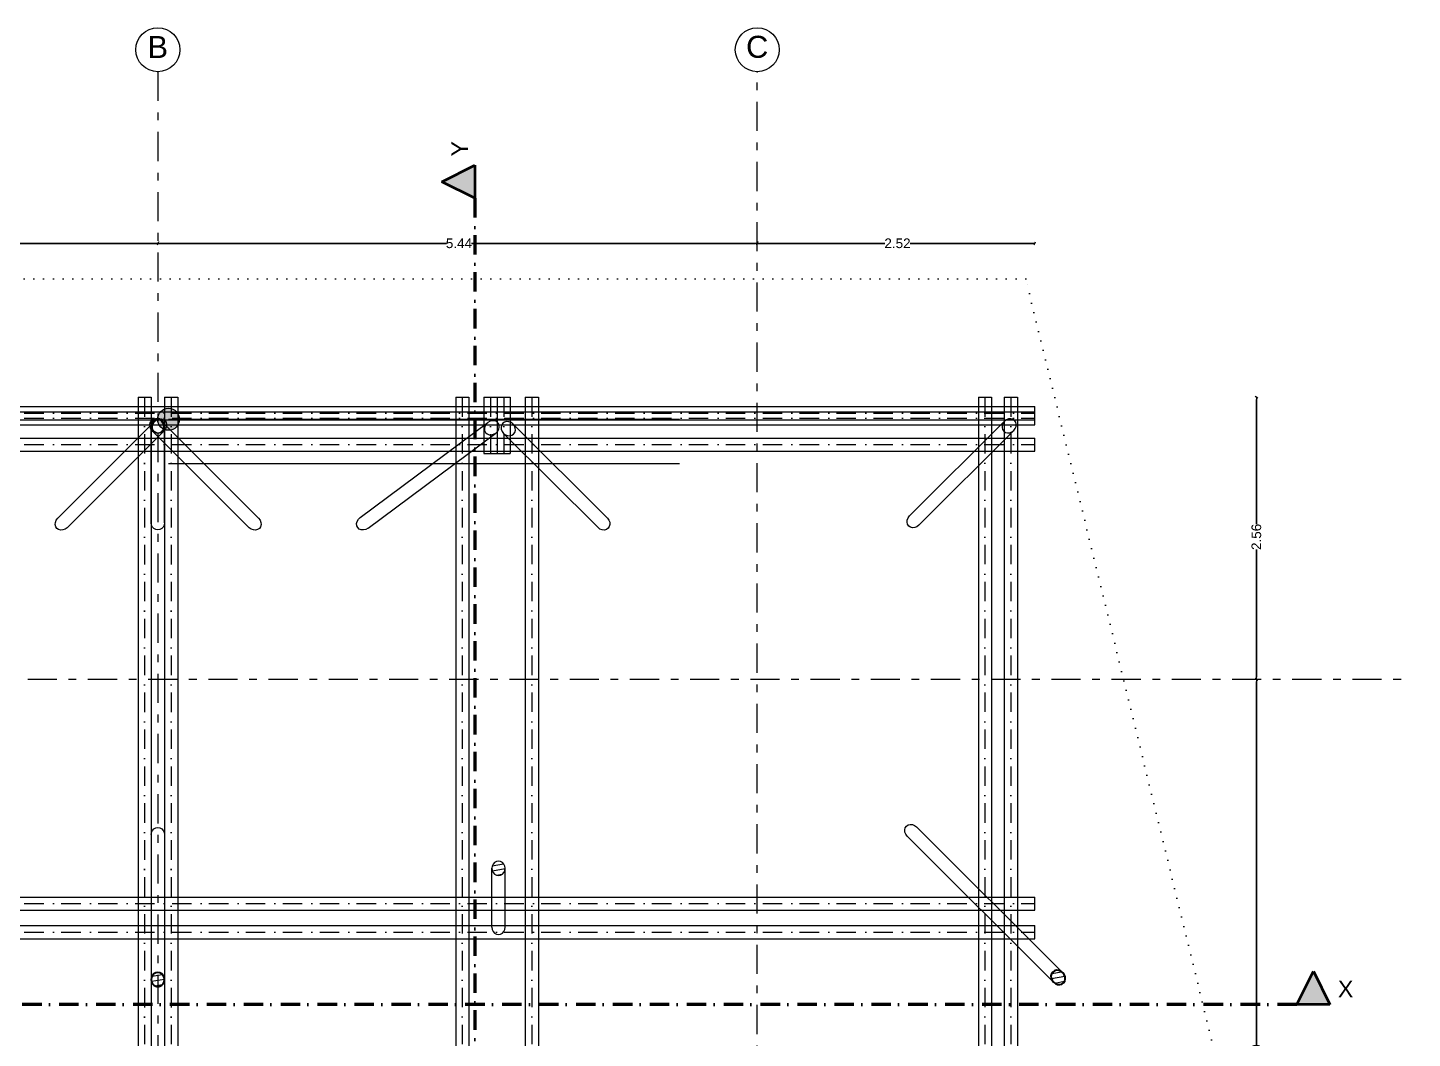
# Model space of a CAD drawing. Header units: millimetres. Extents: x -71878 to 121433, y -67383 to 83273.
# Drawn here: x 101535 to 114108, y -17262 to -8083 of the extents above; entities that cross this region are included whole.
import ezdxf

# ---------------------------------------------------------------- set-up
doc = ezdxf.new("R2010")
doc.units = ezdxf.units.MM
doc.header["$MEASUREMENT"] = 0
doc.set_wipeout_variables(frame=1)
for name, pattern in [('Dense Dotted', [88.194442, 0, -88.194442]), ('Dot & Dashed', [335.138881, 176.388884, -88.194442, 0, -70.555556]), ('Double Dashed', [546.805537, 264.583325, -105.833328, 70.555556, -105.833328]), ('Wipeout_Contour', [1000, 0, -1000])]:
    doc.linetypes.add(name, pattern=pattern)
for name, color, linetype, lineweight in [('ACOTACIONES', 7, 'Continuous', 9), ('COLUMNAS_Pluma_Nº__1', 7, 'Continuous', 0), ('COLUMNAS_Pluma_Nº__6', 255, 'Continuous', 0), ('COLUMNAS_Pluma_Nº__81', 7, 'Continuous', 30), ('CORTES_Pluma_Nº__1', 7, 'Continuous', 0), ('CORTES_Pluma_Nº__101', 7, 'Continuous', 40), ('CORTES_Pluma_Nº__121', 7, 'Continuous', 50), ('EJES_Pluma_Nº__21', 7, 'Continuous', 5), ('SANITARIAS_Pluma_Nº__61', 7, 'Continuous', 20), ('Vigas_Pluma_Nº__21', 7, 'Continuous', 5)]:
    doc.layers.add(name, color=color, linetype=linetype, lineweight=lineweight)
for name, color, linetype in [('COLUMNAS', 7, 'Continuous'), ('CORTES', 7, 'Continuous'), ('SANITARIAS', 7, 'Continuous')]:
    doc.layers.add(name, color=color, linetype=linetype)
for name, color, linetype, lineweight, true_color in [('COLUMNAS_Pluma_Nº__3', 7, 'Continuous', 0, 0x646464), ('Gradas_Pluma_Nº__2', 7, 'Continuous', 0, 0x323232), ('Vigas_Pluma_Nº__24', 7, 'Continuous', 5, 0x969696)]:
    doc.layers.add(name, color=color, linetype=linetype, lineweight=lineweight, true_color=true_color)
doc.styles.add('Estilo_Generado_1', font='swiss.ttf')
doc.styles.add('Estilo_Generado_2', font='Arial.ttf')
doc.styles.add('Estilo_Generado_3', font='swissb.ttf')
doc.dimstyles.new('Estilo_Generado__1', dxfattribs={"dimtxt": 87.5, "dimasz": 19, "dimexe": 0.18, "dimexo": 0, "dimgap": 0.09, "dimtad": 0, "dimlfac": 0.001, "dimzin": 0, "dimdsep": 46, "dimtxsty": 'Estilo_Generado_2', "dimblk": 'ARROWHEAD_2', "dimblk1": 'ARROWHEAD_2', "dimblk2": 'ARROWHEAD_2', "dimcen": 0.09, "dimse1": 1, "dimse2": 1, "dimclrd": 7, "dimclre": 7, "dimclrt": 7, "dimadec": 0, "dimazin": 0, "dimtfac": 1, "dimtmove": 0, "dimatfit": 3, "dimfxl": 1, "dimtolj": 1, "dimtzin": 0, "dimarcsym": 0})
doc.dimstyles.new('Estilo_Generado__2', dxfattribs={"dimtxt": 87.5, "dimasz": 19, "dimexe": 0.18, "dimexo": 0, "dimgap": 0.09, "dimtad": 0, "dimlfac": 0.001, "dimzin": 0, "dimdsep": 46, "dimtxsty": 'Estilo_Generado_2', "dimblk": 'ARROWHEAD_2', "dimblk1": 'ARROWHEAD_2', "dimblk2": 'ARROWHEAD_2', "dimcen": 0.09, "dimse1": 1, "dimse2": 1, "dimclrd": 7, "dimclre": 7, "dimclrt": 7, "dimadec": 0, "dimazin": 0, "dimtfac": 1, "dimtmove": 0, "dimatfit": 3, "dimfxl": 1, "dimtolj": 1, "dimtzin": 0, "dimarcsym": 0})
pattern_1 = [(10, (67552.546, -19095.84), (-7.81417, 44.31635), [])]

# ---------------------------------------------------------------- blocks, each defined once
blk = doc.blocks.new('Línea_1_4', base_point=(43045, 8733))
at = {"layer": 'SANITARIAS_Pluma_Nº__61', "linetype": 'Dense Dotted'}
blk.add_line((43045, 8733), (27149, 8733), dxfattribs=at)
blk = doc.blocks.new('ARROWHEAD_2')
at = {"color": 0, "linetype": 'Continuous', "lineweight": 0}
for p, q in [((0, 0), (-1, 0)), ((-0.38, -0.66), (0.38, 0.66))]:
    blk.add_line(p, q, dxfattribs=at)
blk = doc.blocks.new('*D646')
at = {"layer": 'ACOTACIONES', "color": 7, "linetype": 'Continuous', "lineweight": -2, "transparency": 16777216}
for p, q in [((97293, -10042), (99895, -10042)), ((102698, -10042), (100121, -10042))]:
    blk.add_line(p, q, dxfattribs=at)
at = {"layer": 'Defpoints', "color": 0, "linetype": 'Continuous', "transparency": 16777216}
for p in [(102717, -10042), (97274, -11525), (102717, -11525)]:
    blk.add_point(p, dxfattribs=at)
at = {"layer": 'ACOTACIONES', "color": 7, "linetype": 'Continuous', "lineweight": -2, "transparency": 16777216, "xscale": 19, "yscale": 19, "zscale": 19, "rotation": 180}
blk.add_blockref('ARROWHEAD_2', (97274, -10042), dxfattribs=at)
at = {"layer": 'ACOTACIONES', "color": 7, "linetype": 'Continuous', "lineweight": -2, "transparency": 16777216, "xscale": 19, "yscale": 19, "zscale": 19}
blk.add_blockref('ARROWHEAD_2', (102717, -10042), dxfattribs=at)
at = {"layer": 'ACOTACIONES', "color": 7, "linetype": 'Continuous', "transparency": 16777216, "insert": (100008, -10042), "char_height": 87.5, "attachment_point": 5, "style": 'Estilo_Generado_2'}
blk.add_mtext('\\A1;5.44', dxfattribs=at)
blk = doc.blocks.new('*D647')
at = {"layer": 'ACOTACIONES', "color": 7, "linetype": 'Continuous', "lineweight": -2, "transparency": 16777216}
for p, q in [((102736, -10042), (105338, -10042)), ((108141, -10042), (105564, -10042))]:
    blk.add_line(p, q, dxfattribs=at)
at = {"layer": 'Defpoints', "color": 0, "linetype": 'Continuous', "transparency": 16777216}
for p in [(108160, -10042), (102717, -11525), (108160, -11525)]:
    blk.add_point(p, dxfattribs=at)
at = {"layer": 'ACOTACIONES', "color": 7, "linetype": 'Continuous', "lineweight": -2, "transparency": 16777216, "xscale": 19, "yscale": 19, "zscale": 19, "rotation": 180}
blk.add_blockref('ARROWHEAD_2', (102717, -10042), dxfattribs=at)
at = {"layer": 'ACOTACIONES', "color": 7, "linetype": 'Continuous', "lineweight": -2, "transparency": 16777216, "xscale": 19, "yscale": 19, "zscale": 19}
blk.add_blockref('ARROWHEAD_2', (108160, -10042), dxfattribs=at)
at = {"layer": 'ACOTACIONES', "color": 7, "linetype": 'Continuous', "transparency": 16777216, "insert": (105451, -10042), "char_height": 87.5, "attachment_point": 5, "style": 'Estilo_Generado_2'}
blk.add_mtext('\\A1;5.44', dxfattribs=at)
blk = doc.blocks.new('*D648')
at = {"layer": 'ACOTACIONES', "color": 7, "linetype": 'Continuous', "lineweight": -2, "transparency": 16777216}
for p, q in [((108179, -10042), (109318, -10042)), ((110661, -10042), (109547, -10042))]:
    blk.add_line(p, q, dxfattribs=at)
at = {"layer": 'Defpoints', "color": 0, "linetype": 'Continuous', "transparency": 16777216}
for p in [(110680, -10042), (108160, -11525), (110680, -11525)]:
    blk.add_point(p, dxfattribs=at)
at = {"layer": 'ACOTACIONES', "color": 7, "linetype": 'Continuous', "lineweight": -2, "transparency": 16777216, "xscale": 19, "yscale": 19, "zscale": 19, "rotation": 180}
blk.add_blockref('ARROWHEAD_2', (108160, -10042), dxfattribs=at)
at = {"layer": 'ACOTACIONES', "color": 7, "linetype": 'Continuous', "lineweight": -2, "transparency": 16777216, "xscale": 19, "yscale": 19, "zscale": 19}
blk.add_blockref('ARROWHEAD_2', (110680, -10042), dxfattribs=at)
at = {"layer": 'ACOTACIONES', "color": 7, "linetype": 'Continuous', "transparency": 16777216, "insert": (109433, -10042), "char_height": 87.5, "attachment_point": 5, "style": 'Estilo_Generado_2'}
blk.add_mtext('\\A1;2.52', dxfattribs=at)
blk = doc.blocks.new('*D650')
at = {"layer": 'ACOTACIONES', "color": 7, "linetype": 'Continuous', "lineweight": -2, "transparency": 16777216}
for p, q in [((112692, -14020), (112692, -17320)), ((112692, -20874), (112692, -17549))]:
    blk.add_line(p, q, dxfattribs=at)
at = {"layer": 'Defpoints', "color": 0, "linetype": 'Continuous', "transparency": 16777216}
for p in [(110523, -14001), (112692, -14001), (110523, -20893)]:
    blk.add_point(p, dxfattribs=at)
at = {"layer": 'ACOTACIONES', "color": 7, "linetype": 'Continuous', "lineweight": -2, "transparency": 16777216, "xscale": 19, "yscale": 19, "zscale": 19}
for p, rotation in [((112692, -14001), 90), ((112692, -20893), 270)]:
    blk.add_blockref('ARROWHEAD_2', p, dxfattribs=dict(at, rotation=rotation))
at = {"layer": 'ACOTACIONES', "color": 7, "linetype": 'Continuous', "transparency": 16777216, "insert": (112692, -17434), "char_height": 87.5, "attachment_point": 5, "rotation": 90, "style": 'Estilo_Generado_2'}
blk.add_mtext('\\A1;6.89', dxfattribs=at)
blk = doc.blocks.new('*D651')
at = {"layer": 'ACOTACIONES', "color": 7, "linetype": 'Continuous', "lineweight": -2, "transparency": 16777216}
for p, q in [((112692, -11459), (112692, -12593)), ((112692, -13982), (112692, -12823))]:
    blk.add_line(p, q, dxfattribs=at)
at = {"layer": 'Defpoints', "color": 0, "linetype": 'Continuous', "transparency": 16777216}
for p in [(110523, -11440), (112692, -11440), (110523, -14001)]:
    blk.add_point(p, dxfattribs=at)
at = {"layer": 'ACOTACIONES', "color": 7, "linetype": 'Continuous', "lineweight": -2, "transparency": 16777216, "xscale": 19, "yscale": 19, "zscale": 19}
for p, rotation in [((112692, -11440), 90), ((112692, -14001), 270)]:
    blk.add_blockref('ARROWHEAD_2', p, dxfattribs=dict(at, rotation=rotation))
at = {"layer": 'ACOTACIONES', "color": 7, "linetype": 'Continuous', "transparency": 16777216, "insert": (112692, -12708), "char_height": 87.5, "attachment_point": 5, "rotation": 90, "style": 'Estilo_Generado_2'}
blk.add_mtext('\\A1;2.56', dxfattribs=at)
blk = doc.blocks.new('Plano de Corte_1_4', base_point=(45657, 2143))
at = {"layer": 'CORTES', "linetype": 'Continuous', "lineweight": 0, "true_color": 0x000000}
blk.add_hatch(color=18, dxfattribs=at).paths.add_polyline_path([(45807, 2143), (45507, 2143), (45657, 2443)])
at = {"layer": 'CORTES_Pluma_Nº__101', "linetype": 'Continuous'}
for p, q in [((45507, 2143), (45657, 2443)), ((45657, 2443), (45807, 2143)), ((45807, 2143), (45507, 2143))]:
    blk.add_line(p, q, dxfattribs=at)
at = {"layer": 'CORTES_Pluma_Nº__121', "linetype": 'Dot & Dashed'}
blk.add_line((45507, 2143), (22454, 2143), dxfattribs=at)
at = {"layer": 'CORTES_Pluma_Nº__1', "insert": (46019, 2207), "char_height": 150, "attachment_point": 9, "style": 'Estilo_Generado_3'}
blk.add_mtext('\\A1;{\\fSwis721 BT|b0|i0|c0|p34;X}', dxfattribs=at)
blk = doc.blocks.new('Plano de Corte_2_4', base_point=(38043, 9614))
at = {"layer": 'CORTES', "linetype": 'Continuous', "lineweight": 0, "true_color": 0x000000}
for points in [[(38043, 9764), (38043, 9464), (37743, 9614)], [(38043, -6806), (38043, -6506), (37743, -6656)]]:
    blk.add_hatch(color=18, dxfattribs=at).paths.add_polyline_path(points)
at = {"layer": 'CORTES_Pluma_Nº__101', "linetype": 'Continuous'}
for p, q in [((37743, 9614), (38043, 9764)), ((38043, 9764), (38043, 9464)), ((38043, 9464), (37743, 9614)), ((38043, -6506), (37743, -6656)), ((38043, -6806), (38043, -6506)), ((37743, -6656), (38043, -6806))]:
    blk.add_line(p, q, dxfattribs=at)
at = {"layer": 'CORTES_Pluma_Nº__121', "linetype": 'Dot & Dashed'}
blk.add_line((38043, 9464), (38043, -6506), dxfattribs=at)
at = {"layer": 'CORTES_Pluma_Nº__1', "char_height": 150, "rotation": 90, "style": 'Estilo_Generado_3'}
for insert, attachment_point in [((37979, 9983), 9), ((37979, -7026), 7)]:
    blk.add_mtext('\\A1;{\\fSwis721 BT|b0|i0|c0|p34;Y}', dxfattribs=dict(at, insert=insert, attachment_point=attachment_point))

msp = doc.modelspace()

# ---------------------------------------------------------------- hatches: boundary and pattern name
at = {"layer": 'Gradas_Pluma_Nº__2', "linetype": 'Continuous'}
msp.add_hatch(color=256, dxfattribs=at).paths.add_polyline_path([(102913.472, -11639.918, 1), (102713.472, -11639.918, 1)])

# ---------------------------------------------------------------- linework, layer by layer
at = {"layer": 'COLUMNAS_Pluma_Nº__1', "linetype": 'Continuous', "flags": 128}
for points in [[(102689.598, -11658.174), (101806.964, -12539.173)], [(103631.666, -12539.173), (102749.032, -11658.174)], [(104554.022, -12532.423), (105713.726, -11668.72)], [(106798.788, -12538.677), (105940.975, -11682.452)], [(109542.298, -12517.47), (110404.938, -11656.428)], [(102774.372, -11743.105), (101891.738, -12624.104)], [(102656.898, -12580.432), (102656.898, -11697.701)], [(103546.891, -12624.104), (102664.258, -11743.105)], [(102776.898, -12580.432), (102776.898, -11697.701)], [(104625.699, -12628.665), (105785.403, -11764.961)], [(106714.014, -12623.609), (105856.2, -11767.384)], [(109627.072, -12602.401), (110489.712, -11741.359)], [(101891.738, -12624.104), (101874.511, -12637.15), (101854.821, -12644.763), (101834.596, -12646.196), (101815.814, -12641.31), (101800.316, -12630.583), (101789.618, -12615.065), (101784.767, -12596.274), (101786.237, -12576.052), (101793.886, -12556.376), (101806.964, -12539.173)], [(103631.666, -12539.173), (103644.744, -12556.376), (103652.392, -12576.052), (103653.863, -12596.274), (103649.012, -12615.065), (103638.314, -12630.583), (103622.815, -12641.31), (103604.034, -12646.196), (103583.809, -12644.763), (103564.119, -12637.15), (103546.891, -12624.104)], [(104625.699, -12628.665), (104606.05, -12639.637), (104584.817, -12644.824), (104564.077, -12643.72), (104545.861, -12636.431), (104531.952, -12623.672), (104523.712, -12606.691), (104521.946, -12587.151), (104526.829, -12566.964), (104537.881, -12548.106), (104554.022, -12532.423)], [(106798.788, -12538.677), (106811.866, -12555.88), (106819.515, -12575.556), (106820.986, -12595.779), (106816.134, -12614.569), (106805.436, -12630.087), (106789.938, -12640.814), (106771.157, -12645.7), (106750.931, -12644.267), (106731.241, -12636.655), (106714.014, -12623.609)], [(109627.072, -12602.401), (109609.782, -12615.509), (109590.036, -12623.178), (109569.766, -12624.655), (109550.957, -12619.798), (109535.449, -12609.08), (109524.76, -12593.553), (109519.937, -12574.734), (109521.453, -12554.467), (109529.157, -12534.735), (109542.298, -12517.47)], [(102776.898, -12580.432), (102773.962, -12600.458), (102765.439, -12618.523), (102752.165, -12632.86), (102735.439, -12642.065), (102716.898, -12645.236), (102698.357, -12642.065), (102681.631, -12632.86), (102668.357, -12618.523), (102659.835, -12600.458), (102656.898, -12580.432)], [(109521.051, -15425.817), (109507.973, -15408.614), (109500.324, -15388.938), (109498.853, -15368.716), (109503.704, -15349.926), (109514.403, -15334.407), (109529.901, -15323.68), (109548.682, -15318.794), (109568.908, -15320.228), (109588.598, -15327.84), (109605.825, -15340.886)], [(102656.898, -15411.707), (102659.835, -15391.703), (102668.357, -15373.657), (102681.631, -15359.335), (102698.357, -15350.14), (102716.898, -15346.972), (102735.439, -15350.14), (102752.165, -15359.335), (102765.439, -15373.657), (102773.962, -15391.703), (102776.898, -15411.707)], [(102656.898, -15411.707), (102656.898, -16728.058)], [(102776.898, -15411.707), (102776.898, -16728.058)], [(109521.051, -15425.817), (110849.087, -16751.394)], [(109605.825, -15340.886), (110933.861, -16666.463)], [(105749.78, -16253.023), (105749.78, -15717.748)], [(105869.78, -16253.023), (105869.78, -15717.748)], [(105749.78, -16253.023), (105752.717, -16273.165), (105761.239, -16291.336), (105774.513, -16305.756), (105791.239, -16315.014), (105809.78, -16318.204), (105828.321, -16315.014), (105845.048, -16305.756), (105858.321, -16291.336), (105866.844, -16273.165), (105869.78, -16253.023)]]:
    msp.add_lwpolyline(points, dxfattribs=at)
for points in [[(102681.485, -11756.152), (102701.176, -11763.764), (102721.401, -11765.197), (102740.182, -11760.311), (102755.68, -11749.584), (102766.379, -11734.066), (102771.23, -11715.276), (102769.759, -11695.053), (102762.11, -11675.377), (102749.032, -11658.174), (102731.805, -11645.128), (102712.115, -11637.515), (102691.889, -11636.082), (102673.108, -11640.968), (102657.61, -11651.695), (102646.912, -11667.214), (102642.06, -11686.004), (102643.531, -11706.226), (102651.18, -11725.902), (102664.258, -11743.105)], [(102659.835, -11717.727), (102668.357, -11735.792), (102681.631, -11750.128), (102698.357, -11759.333), (102716.898, -11762.505), (102735.439, -11759.333), (102752.165, -11750.128), (102765.439, -11735.792), (102773.962, -11717.727), (102776.898, -11697.701), (102773.962, -11677.676), (102765.439, -11659.61), (102752.165, -11645.274), (102735.439, -11636.069), (102716.898, -11632.897), (102698.357, -11636.069), (102681.631, -11645.274), (102668.357, -11659.61), (102659.835, -11677.676), (102656.898, -11697.701)], [(102689.598, -11658.174), (102706.825, -11645.128), (102726.515, -11637.515), (102746.74, -11636.082), (102765.522, -11640.968), (102781.02, -11651.695), (102791.718, -11667.214), (102796.569, -11686.004), (102795.099, -11706.226), (102787.45, -11725.902), (102774.372, -11743.105), (102757.144, -11756.152), (102737.454, -11763.764), (102717.229, -11765.197), (102698.448, -11760.311), (102682.949, -11749.584), (102672.251, -11734.066), (102667.4, -11715.276), (102668.871, -11695.053), (102676.519, -11675.377)], [(105697.586, -11684.402), (105686.533, -11703.26), (105681.651, -11723.447), (105683.416, -11742.987), (105691.657, -11759.968), (105705.566, -11772.727), (105723.781, -11780.016), (105744.521, -11781.121), (105765.755, -11775.933), (105785.403, -11764.961), (105801.544, -11749.279), (105812.596, -11730.421), (105817.479, -11710.234), (105815.713, -11690.693), (105807.473, -11673.713), (105793.564, -11660.953), (105775.348, -11653.665), (105754.608, -11652.56), (105733.375, -11657.748), (105713.726, -11668.72)], [(105873.428, -11780.43), (105893.118, -11788.042), (105913.343, -11789.476), (105932.124, -11784.59), (105947.623, -11773.863), (105958.321, -11758.344), (105963.172, -11739.554), (105961.702, -11719.331), (105954.053, -11699.656), (105940.975, -11682.452), (105923.747, -11669.406), (105904.057, -11661.794), (105883.832, -11660.361), (105865.051, -11665.247), (105849.552, -11675.974), (105838.854, -11691.492), (105834.003, -11710.282), (105835.473, -11730.505), (105843.122, -11750.181), (105856.2, -11767.384)], [(110391.797, -11673.693), (110384.092, -11693.424), (110382.577, -11713.692), (110387.4, -11732.51), (110398.088, -11748.038), (110413.596, -11758.756), (110432.406, -11763.613), (110452.676, -11762.135), (110472.422, -11754.467), (110489.712, -11741.359), (110502.852, -11724.094), (110510.557, -11704.362), (110512.072, -11684.095), (110507.249, -11665.276), (110496.561, -11649.748), (110481.053, -11639.031), (110462.243, -11634.173), (110441.973, -11635.651), (110422.227, -11643.319), (110404.938, -11656.428)]]:
    msp.add_lwpolyline(points, close=True, dxfattribs=at)
at = {"layer": 'EJES_Pluma_Nº__21', "linetype": 'Double Dashed'}
for p, q in [((102716.898, -8483.159), (102716.898, -8483.16)), ((108159.919, -8483.159), (108159.919, -8483.16)), ((108159.919, -26518.433), (108159.919, -8483.159)), ((89505.306, -14000.952), (114107.745, -14000.952))]:
    msp.add_line(p, q, dxfattribs=at)
at = {"layer": 'EJES_Pluma_Nº__21', "linetype": 'Continuous'}
for centre in [(102716.898, -8283.16), (108159.919, -8283.16)]:
    msp.add_circle(centre, 200, dxfattribs=at)
at = {"layer": 'EJES_Pluma_Nº__21', "linetype": 'Double Dashed'}
for p in [(102716.898, -8483.159), (102716.898, -8483.159), (108159.919, -8483.159), (108159.919, -8483.159)]:
    msp.add_point(p, dxfattribs=at)
at = {"layer": 'Gradas_Pluma_Nº__2', "linetype": 'Continuous'}
for p, q in [((102813.472, -11639.918), (107453.472, -11639.918)), ((102813.472, -12039.918), (107453.472, -12039.918))]:
    msp.add_line(p, q, dxfattribs=at)
msp.add_circle((102813.472, -11639.918), 100, dxfattribs=at)
at = {"layer": 'SANITARIAS_Pluma_Nº__61', "linetype": 'Dense Dotted'}
msp.add_line((112326.227, -17446.205), (110597.423, -10363.335), dxfattribs=at)
at = {"layer": 'Vigas_Pluma_Nº__21', "linetype": 'Continuous'}
for p, q in [((102536.464, -11439.601), (102536.464, -23483.543)), ((102536.464, -11439.601), (102656.464, -11439.601)), ((102536.464, -11440.303), (102536.464, -23299.398)), ((102536.464, -11440.303), (102656.464, -11440.303)), ((102776.898, -11439.601), (102896.898, -11439.601)), ((102776.898, -11440.303), (102896.898, -11440.303)), ((102896.898, -11439.601), (102896.898, -23483.543)), ((102896.898, -11440.303), (102896.898, -23505.786)), ((105421.157, -11439.601), (105421.157, -23483.543)), ((105421.157, -11439.601), (105541.157, -11439.601)), ((105541.157, -11439.601), (105541.157, -23483.543)), ((105677.241, -11439.601), (105677.241, -11951.482)), ((105677.241, -11439.601), (105797.241, -11439.601)), ((105797.241, -11439.601), (105797.241, -11951.482)), ((105797.241, -11439.601), (105917.241, -11439.601)), ((105797.241, -11439.601), (105797.241, -11951.482)), ((105917.241, -11439.601), (105917.241, -11951.482)), ((106053.325, -11439.601), (106053.325, -23483.543)), ((106053.325, -11439.601), (106173.325, -11439.601)), ((106173.325, -11439.601), (106173.325, -23483.543)), ((110167.062, -11439.601), (110167.062, -23483.543)), ((110167.062, -11439.601), (110287.062, -11439.601)), ((110287.062, -11439.601), (110287.062, -23483.543)), ((110402.598, -11439.601), (110402.598, -23483.543)), ((110402.598, -11439.601), (110522.598, -11439.601)), ((110522.598, -11439.601), (110522.598, -23483.543)), ((94799.453, -11524.85), (110680.497, -11524.85)), ((110680.497, -11644.85), (110680.497, -11524.85)), ((94799.453, -11570.733), (110680.497, -11570.733)), ((94799.453, -11644.85), (110680.497, -11644.85)), ((94799.453, -11690.733), (110680.497, -11690.733)), ((110680.497, -11690.733), (110680.497, -11570.733)), ((94799.453, -11810.115), (110680.497, -11810.115)), ((110680.497, -11930.115), (110680.497, -11810.115)), ((94799.453, -11930.115), (110680.497, -11930.115)), ((105677.241, -11951.482), (105797.241, -11951.482)), ((105797.241, -11951.482), (105917.241, -11951.482)), ((94799.453, -15978.663), (110680.497, -15978.663)), ((110680.497, -16098.663), (110680.497, -15978.663)), ((94799.453, -16098.663), (110680.497, -16098.663)), ((94799.453, -16237.029), (110680.497, -16237.029)), ((110680.497, -16357.029), (110680.497, -16237.029)), ((94799.453, -16357.029), (110680.497, -16357.029))]:
    msp.add_line(p, q, dxfattribs=at)
at = {"layer": 'Vigas_Pluma_Nº__24', "linetype": 'Dot & Dashed'}
for p, q in [((105481.157, -11439.601), (105481.157, -23483.543)), ((105737.241, -11439.601), (105737.241, -11951.482)), ((105857.241, -11439.601), (105857.241, -11951.482)), ((106113.325, -11439.601), (106113.325, -23483.543)), ((110227.062, -11439.601), (110227.062, -23483.543)), ((110462.598, -11439.601), (110462.598, -23483.543)), ((94799.453, -11584.85), (110680.497, -11584.85)), ((94799.453, -11630.733), (110680.497, -11630.733)), ((94799.453, -11870.115), (110680.497, -11870.115)), ((94799.453, -16038.663), (110680.497, -16038.663)), ((94799.453, -16297.029), (110680.497, -16297.029))]:
    msp.add_line(p, q, dxfattribs=at)

# ---------------------------------------------------------------- block references
at = {"layer": 'CORTES'}
msp.add_blockref('Plano de Corte_2_4', (105596.028, -9482.014), dxfattribs=at)
at = {"layer": 'SANITARIAS', "linetype": 'Dense Dotted'}
msp.add_blockref('Línea_1_4', (110597.423, -10363.335), dxfattribs=at)

# ---------------------------------------------------------------- texts
at = {"layer": 'EJES_Pluma_Nº__21', "linetype": 'Continuous', "char_height": 200, "attachment_point": 4, "style": 'Estilo_Generado_1'}
for s, insert in [('\\A1;{\\fSwis721 BT|b0|i0|c0|p34;B}', (102622.734, -8258.365)), ('\\A1;{\\fSwis721 BT|b0|i0|c0|p34;C}', (108057.966, -8258.227))]:
    msp.add_mtext(s, dxfattribs=dict(at, insert=insert))

# ---------------------------------------------------------------- dimensions: what is measured, and where the dimension line sits
at = {"layer": 'ACOTACIONES', "linetype": 'Continuous'}
for base, p1, p2, picture, middle in [((102716.898, -10041.777), (97273.877, -11524.85), (102716.898, -11524.85), '*D646', (100007.724, -10041.777)), ((108159.919, -10041.777), (102716.898, -11524.85), (108159.919, -11524.85), '*D647', (105450.745, -10041.777)), ((110680.497, -10041.777), (108159.919, -11524.85), (110680.497, -11524.85), '*D648', (109432.545, -10041.777))]:
    dim = msp.add_linear_dim(base=base, p1=p1, p2=p2, dimstyle='Estilo_Generado__2', dxfattribs=at)
    dim.commit()
    dim.dimension.update_dxf_attribs({"geometry": picture, "text_midpoint": middle, "dimtype": 160})
for base, p1, p2, picture, middle in [((112692.376, -11439.601), (110522.598, -14000.952), (110522.598, -11439.601), '*D651', (112692.376, -12707.94)), ((112692.376, -14000.952), (110522.598, -20892.695), (110522.598, -14000.952), '*D650', (112692.376, -17434.487))]:
    dim = msp.add_linear_dim(base=base, p1=p1, p2=p2, angle=90, dimstyle='Estilo_Generado__1', dxfattribs=at)
    dim.commit()
    dim.dimension.update_dxf_attribs({"geometry": picture, "text_midpoint": middle, "dimtype": 160, "text_rotation": 90})

# ---------------------------------------------------------------- next in the draw order: wipeouts: each hides what was drawn before it
at = {"color": 254, "linetype": 'Wipeout_Contour', "lineweight": 0, "ltscale": 768122.303785}
msp.add_wipeout([(105752.717, -15737.891), (105761.239, -15756.061), (105774.513, -15770.481), (105791.239, -15779.74), (105809.78, -15782.93), (105828.321, -15779.74), (105845.048, -15770.481), (105858.321, -15756.061), (105866.844, -15737.891), (105869.78, -15717.748), (105866.844, -15697.606), (105858.321, -15679.436), (105845.048, -15665.015), (105828.321, -15655.757), (105809.78, -15652.567), (105791.239, -15655.757), (105774.513, -15665.015), (105761.239, -15679.436), (105752.717, -15697.606), (105749.78, -15717.748)], dxfattribs=at).dxf.layer = 'COLUMNAS'
at = {"color": 254, "linetype": 'Wipeout_Contour', "lineweight": 0, "ltscale": 704880.191495}
msp.add_wipeout([(102773.962, -16708.054), (102765.439, -16690.008), (102752.165, -16675.687), (102735.439, -16666.492), (102716.898, -16663.323), (102698.357, -16666.492), (102681.631, -16675.687), (102668.357, -16690.008), (102659.835, -16708.054), (102656.898, -16728.058), (102659.835, -16748.062), (102668.357, -16766.108), (102681.631, -16780.429), (102698.357, -16789.624), (102716.898, -16792.793), (102735.439, -16789.624), (102752.165, -16780.429), (102765.439, -16766.108), (102773.962, -16748.062), (102776.898, -16728.058)], dxfattribs=at).dxf.layer = 'COLUMNAS'

# ---------------------------------------------------------------- next in the draw order: hatches: boundary and pattern name
at = {"layer": 'COLUMNAS_Pluma_Nº__3', "linetype": 'Continuous'}
h = msp.add_hatch(dxfattribs=at)
h.set_pattern_fill('WOOD_0004', color=256, style=0, pattern_type=2)
h.set_pattern_definition(pattern_1)
h.paths.add_polyline_path([(105752.717, -15737.891), (105761.239, -15756.061), (105774.513, -15770.481), (105791.239, -15779.74), (105809.78, -15782.93), (105828.321, -15779.74), (105845.048, -15770.481), (105858.321, -15756.061), (105866.844, -15737.891), (105869.78, -15717.748), (105866.844, -15697.606), (105858.321, -15679.436), (105845.048, -15665.015), (105828.321, -15655.757), (105809.78, -15652.567), (105791.239, -15655.757), (105774.513, -15665.015), (105761.239, -15679.436), (105752.717, -15697.606), (105749.78, -15717.748)])
at = {"layer": 'COLUMNAS_Pluma_Nº__6', "linetype": 'Continuous'}
h = msp.add_hatch(dxfattribs=at)
h.set_pattern_fill('WOOD_0004', color=256, style=0, pattern_type=2)
h.set_pattern_definition(pattern_1)
h.paths.add_polyline_path([(102773.962, -16708.054), (102765.439, -16690.008), (102752.165, -16675.687), (102735.439, -16666.492), (102716.898, -16663.323), (102698.357, -16666.492), (102681.631, -16675.687), (102668.357, -16690.008), (102659.835, -16708.054), (102656.898, -16728.058), (102659.835, -16748.062), (102668.357, -16766.108), (102681.631, -16780.429), (102698.357, -16789.624), (102716.898, -16792.793), (102735.439, -16789.624), (102752.165, -16780.429), (102765.439, -16766.108), (102773.962, -16748.062), (102776.898, -16728.058)])

# ---------------------------------------------------------------- next in the draw order: linework, layer by layer
at = {"layer": 'COLUMNAS_Pluma_Nº__1', "linetype": 'Continuous', "flags": 128}
msp.add_lwpolyline([(105791.239, -15655.757), (105774.513, -15665.015), (105761.239, -15679.436), (105752.717, -15697.606), (105749.78, -15717.748), (105752.717, -15737.891), (105761.239, -15756.061), (105774.513, -15770.481), (105791.239, -15779.74), (105809.78, -15782.93), (105828.321, -15779.74), (105845.048, -15770.481), (105858.321, -15756.061), (105866.844, -15737.891), (105869.78, -15717.748), (105866.844, -15697.606), (105858.321, -15679.436), (105845.048, -15665.015), (105828.321, -15655.757), (105809.78, -15652.567)], close=True, dxfattribs=at)
at = {"layer": 'COLUMNAS_Pluma_Nº__81', "linetype": 'Continuous', "flags": 128}
msp.add_lwpolyline([(102716.898, -16663.323), (102698.357, -16666.492), (102681.631, -16675.687), (102668.357, -16690.008), (102659.835, -16708.054), (102656.898, -16728.058), (102659.835, -16748.062), (102668.357, -16766.108), (102681.631, -16780.429), (102698.357, -16789.624), (102716.898, -16792.793), (102735.439, -16789.624), (102752.165, -16780.429), (102765.439, -16766.108), (102773.962, -16748.062), (102776.898, -16728.058), (102773.962, -16708.054), (102765.439, -16690.008), (102752.165, -16675.687), (102735.439, -16666.492)], close=True, dxfattribs=at)
at = {"layer": 'EJES_Pluma_Nº__21', "linetype": 'Double Dashed'}
msp.add_line((102716.898, -8483.159), (102716.898, -26518.433), dxfattribs=at)
at = {"layer": 'Vigas_Pluma_Nº__21', "linetype": 'Continuous'}
for p, q in [((102656.464, -11439.601), (102656.464, -23483.543)), ((102656.464, -11440.303), (102656.464, -23299.398)), ((102776.898, -11439.601), (102776.898, -23483.543)), ((102776.898, -11440.303), (102776.898, -23505.786))]:
    msp.add_line(p, q, dxfattribs=at)
at = {"layer": 'Vigas_Pluma_Nº__24', "linetype": 'Dot & Dashed'}
for p, q in [((102596.464, -11439.601), (102596.464, -23483.543)), ((102596.464, -11440.303), (102596.464, -23299.398)), ((102836.898, -11439.601), (102836.898, -23483.543)), ((102836.898, -11440.303), (102836.898, -23505.786))]:
    msp.add_line(p, q, dxfattribs=at)

# ---------------------------------------------------------------- next in the draw order: block references
at = {"layer": 'CORTES'}
msp.add_blockref('Plano de Corte_1_4', (113209.971, -16953.281), dxfattribs=at)

# ---------------------------------------------------------------- next in the draw order: wipeouts: each hides what was drawn before it
at = {"color": 254, "linetype": 'Wipeout_Contour', "lineweight": 0, "ltscale": 868092.677134}
msp.add_wipeout([(110916.634, -16653.416), (110896.944, -16645.804), (110876.718, -16644.371), (110857.937, -16649.257), (110842.439, -16659.984), (110831.741, -16675.502), (110826.889, -16694.292), (110828.36, -16714.515), (110836.009, -16734.191), (110849.087, -16751.394), (110866.314, -16764.44), (110886.004, -16772.053), (110906.23, -16773.486), (110925.011, -16768.6), (110940.509, -16757.873), (110951.208, -16742.355), (110956.059, -16723.564), (110954.588, -16703.342), (110946.939, -16683.666), (110933.861, -16666.463)], dxfattribs=at).dxf.layer = 'COLUMNAS'

# ---------------------------------------------------------------- next in the draw order: hatches: boundary and pattern name
at = {"layer": 'COLUMNAS_Pluma_Nº__6', "linetype": 'Continuous'}
h = msp.add_hatch(dxfattribs=at)
h.set_pattern_fill('WOOD_0004', color=256, style=0, pattern_type=2)
h.set_pattern_definition(pattern_1)
h.paths.add_polyline_path([(110916.634, -16653.416), (110896.944, -16645.804), (110876.718, -16644.371), (110857.937, -16649.257), (110842.439, -16659.984), (110831.741, -16675.502), (110826.889, -16694.292), (110828.36, -16714.515), (110836.009, -16734.191), (110849.087, -16751.394), (110866.314, -16764.44), (110886.004, -16772.053), (110906.23, -16773.486), (110925.011, -16768.6), (110940.509, -16757.873), (110951.208, -16742.355), (110956.059, -16723.564), (110954.588, -16703.342), (110946.939, -16683.666), (110933.861, -16666.463)])

# ---------------------------------------------------------------- next in the draw order: linework, layer by layer
at = {"layer": 'COLUMNAS_Pluma_Nº__81', "linetype": 'Continuous', "flags": 128}
msp.add_lwpolyline([(110876.718, -16644.371), (110857.937, -16649.257), (110842.439, -16659.984), (110831.741, -16675.502), (110826.889, -16694.292), (110828.36, -16714.515), (110836.009, -16734.191), (110849.087, -16751.394), (110866.314, -16764.44), (110886.004, -16772.053), (110906.23, -16773.486), (110925.011, -16768.6), (110940.509, -16757.873), (110951.208, -16742.355), (110956.059, -16723.564), (110954.588, -16703.342), (110946.939, -16683.666), (110933.861, -16666.463), (110916.634, -16653.416), (110896.944, -16645.804)], close=True, dxfattribs=at)

doc.saveas('drawing.dxf')
